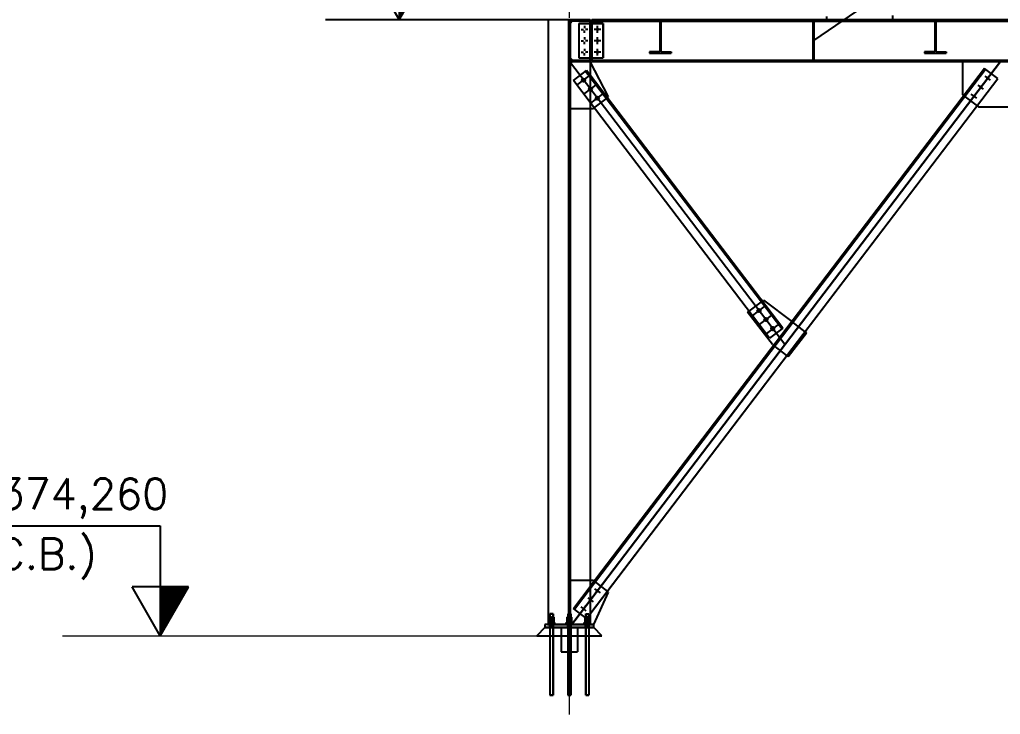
# Model space of a CAD drawing. Header units: metres. Extents: x 0 to 63075, y 0 to 44550.
# Drawn here: x 33650 to 39679, y 10661 to 14935 of the extents above; entities that cross this region are included whole.
import ezdxf
from ezdxf.enums import TextEntityAlignment as Align

# ---------------------------------------------------------------- set-up
doc = ezdxf.new("R2010")
doc.units = ezdxf.units.M
doc.header["$LTSCALE"] = 75
doc.linetypes.add('CENTER2', pattern=[28.575, 19.05, -3.175, 3.175, -3.175])
for name, color, linetype in [('GSB', 7, 'Continuous'), ('SC1', 7, 'CENTER2'), ('SDM', 7, 'Continuous'), ('SL1', 8, 'Continuous')]:
    doc.layers.add(name, color=color, linetype=linetype)
doc.styles.add('R100', font='simplex.shx', dxfattribs={"height": 2.5})

# ---------------------------------------------------------------- blocks, each defined once
blk = doc.blocks.new('A$C0cd42728')
at = {"layer": 'SL1'}
for points in [[(383.4, 4096.1), (383.3, 4097.1), (383, 4098.1), (382.7, 4099.1), (382.3, 4100), (381.7, 4100.9), (381.1, 4101.7), (380.4, 4102.5), (379.7, 4103.2), (378.8, 4103.8), (377.9, 4104.3), (377, 4104.8), (376, 4105.1), (375, 4105.4), (374, 4105.5), (373, 4105.6), (372, 4105.5), (371, 4105.4), (370, 4105.1), (369, 4104.8), (368.1, 4104.3), (367.2, 4103.8), (366.3, 4103.2), (365.6, 4102.5), (364.9, 4101.7), (364.3, 4100.9), (363.7, 4100), (363.3, 4099.1), (363, 4098.1), (362.7, 4097.1), (362.6, 4096.1), (362.5, 4095.1), (362.6, 4094), (362.7, 4093), (363, 4092), (363.3, 4091.1), (363.7, 4090.1), (364.3, 4089.2), (364.9, 4088.4), (365.6, 4087.6), (366.3, 4087), (367.2, 4086.3), (368.1, 4085.8), (369, 4085.4), (370, 4085), (371, 4084.8), (372, 4084.6), (373, 4084.6), (374, 4084.6), (375, 4084.8), (376, 4085), (377, 4085.4), (377.9, 4085.8), (378.8, 4086.3), (379.7, 4087), (380.4, 4087.6), (381.1, 4088.4), (381.7, 4089.2), (382.3, 4090.1), (382.7, 4091.1), (383, 4092), (383.3, 4093), (383.4, 4094), (383.5, 4095.1)], [(383.4, 4026.1), (383.3, 4027.1), (383, 4028.1), (382.7, 4029.1), (382.3, 4030), (381.7, 4030.9), (381.1, 4031.7), (380.4, 4032.5), (379.7, 4033.2), (378.8, 4033.8), (377.9, 4034.3), (377, 4034.8), (376, 4035.1), (375, 4035.4), (374, 4035.5), (373, 4035.6), (372, 4035.5), (371, 4035.4), (370, 4035.1), (369, 4034.8), (368.1, 4034.3), (367.2, 4033.8), (366.3, 4033.2), (365.6, 4032.5), (364.9, 4031.7), (364.3, 4030.9), (363.7, 4030), (363.3, 4029.1), (363, 4028.1), (362.7, 4027.1), (362.6, 4026.1), (362.5, 4025.1), (362.6, 4024), (362.7, 4023), (363, 4022), (363.3, 4021.1), (363.7, 4020.1), (364.3, 4019.2), (364.9, 4018.4), (365.6, 4017.6), (366.3, 4017), (367.2, 4016.3), (368.1, 4015.8), (369, 4015.4), (370, 4015), (371, 4014.8), (372, 4014.6), (373, 4014.6), (374, 4014.6), (375, 4014.8), (376, 4015), (377, 4015.4), (377.9, 4015.8), (378.8, 4016.3), (379.7, 4017), (380.4, 4017.6), (381.1, 4018.4), (381.7, 4019.2), (382.3, 4020.1), (382.7, 4021.1), (383, 4022), (383.3, 4023), (383.4, 4024), (383.5, 4025.1)], [(383.4, 3956.1), (383.3, 3957.1), (383, 3958.1), (382.7, 3959.1), (382.3, 3960), (381.7, 3960.9), (381.1, 3961.7), (380.4, 3962.5), (379.7, 3963.2), (378.8, 3963.8), (377.9, 3964.3), (377, 3964.8), (376, 3965.1), (375, 3965.4), (374, 3965.5), (373, 3965.6), (372, 3965.5), (371, 3965.4), (370, 3965.1), (369, 3964.8), (368.1, 3964.3), (367.2, 3963.8), (366.3, 3963.2), (365.6, 3962.5), (364.9, 3961.7), (364.3, 3960.9), (363.7, 3960), (363.3, 3959.1), (363, 3958.1), (362.7, 3957.1), (362.6, 3956.1), (362.5, 3955.1), (362.6, 3954), (362.7, 3953), (363, 3952), (363.3, 3951.1), (363.7, 3950.1), (364.3, 3949.2), (364.9, 3948.4), (365.6, 3947.6), (366.3, 3947), (367.2, 3946.3), (368.1, 3945.8), (369, 3945.4), (370, 3945), (371, 3944.8), (372, 3944.6), (373, 3944.6), (374, 3944.6), (375, 3944.8), (376, 3945), (377, 3945.4), (377.9, 3945.8), (378.8, 3946.3), (379.7, 3947), (380.4, 3947.6), (381.1, 3948.4), (381.7, 3949.2), (382.3, 3950.1), (382.7, 3951.1), (383, 3952), (383.3, 3953), (383.4, 3954), (383.5, 3955.1)], [(2781.4, 3789.7), (2781.9, 3790.6), (2782.4, 3791.6), (2782.7, 3792.6), (2782.9, 3793.6), (2783, 3794.6), (2783, 3795.6), (2782.9, 3796.7), (2782.7, 3797.7), (2782.4, 3798.7), (2782.1, 3799.6), (2781.6, 3800.5), (2781, 3801.4), (2780.4, 3802.2), (2779.7, 3802.9), (2778.9, 3803.6), (2778, 3804.2), (2777.1, 3804.7), (2776.2, 3805.1), (2775.2, 3805.4), (2774.2, 3805.6), (2773.2, 3805.7), (2772.1, 3805.7), (2771.1, 3805.7), (2770.1, 3805.5), (2769.1, 3805.2), (2768.1, 3804.8), (2767.2, 3804.3), (2766.4, 3803.8), (2765.6, 3803.1), (2764.8, 3802.4), (2764.2, 3801.6), (2763.6, 3800.8), (2763.1, 3799.9), (2762.7, 3798.9), (2762.4, 3797.9), (2762.1, 3796.9), (2762, 3795.9), (2762, 3794.9), (2762.1, 3793.8), (2762.3, 3792.8), (2762.6, 3791.8), (2763, 3790.9), (2763.4, 3790), (2764, 3789.1), (2764.6, 3788.3), (2765.4, 3787.6), (2766.2, 3786.9), (2767, 3786.3), (2767.9, 3785.8), (2768.9, 3785.4), (2769.8, 3785.1), (2770.8, 3784.9), (2771.9, 3784.8), (2772.9, 3784.8), (2773.9, 3784.8), (2774.9, 3785), (2775.9, 3785.3), (2776.9, 3785.7), (2777.8, 3786.2), (2778.7, 3786.7), (2779.5, 3787.4), (2780.2, 3788.1), (2780.9, 3788.9)], [(2739.1, 3734), (2739.6, 3734.9), (2740, 3735.9), (2740.3, 3736.9), (2740.5, 3737.9), (2740.6, 3738.9), (2740.6, 3739.9), (2740.5, 3741), (2740.3, 3742), (2740, 3743), (2739.7, 3743.9), (2739.2, 3744.8), (2738.6, 3745.7), (2738, 3746.5), (2737.3, 3747.2), (2736.5, 3747.9), (2735.6, 3748.5), (2734.7, 3749), (2733.8, 3749.4), (2732.8, 3749.7), (2731.8, 3749.9), (2730.8, 3750), (2729.7, 3750), (2728.7, 3750), (2727.7, 3749.8), (2726.7, 3749.5), (2725.7, 3749.1), (2724.8, 3748.6), (2724, 3748.1), (2723.2, 3747.4), (2722.4, 3746.7), (2721.8, 3745.9), (2721.2, 3745.1), (2720.7, 3744.2), (2720.3, 3743.2), (2720, 3742.2), (2719.8, 3741.2), (2719.6, 3740.2), (2719.6, 3739.2), (2719.7, 3738.1), (2719.9, 3737.1), (2720.2, 3736.1), (2720.6, 3735.2), (2721, 3734.3), (2721.6, 3733.4), (2722.3, 3732.6), (2723, 3731.9), (2723.8, 3731.2), (2724.6, 3730.6), (2725.5, 3730.1), (2726.5, 3729.7), (2727.4, 3729.4), (2728.4, 3729.2), (2729.5, 3729.1), (2730.5, 3729.1), (2731.5, 3729.1), (2732.5, 3729.3), (2733.5, 3729.6), (2734.5, 3730), (2735.4, 3730.5), (2736.3, 3731), (2737.1, 3731.7), (2737.8, 3732.4), (2738.5, 3733.2)], [(2696.7, 3678.3), (2697.2, 3679.2), (2697.6, 3680.2), (2697.9, 3681.2), (2698.1, 3682.2), (2698.2, 3683.2), (2698.2, 3684.2), (2698.1, 3685.3), (2697.9, 3686.3), (2697.7, 3687.3), (2697.3, 3688.2), (2696.8, 3689.1), (2696.2, 3690), (2695.6, 3690.8), (2694.9, 3691.5), (2694.1, 3692.2), (2693.2, 3692.8), (2692.3, 3693.3), (2691.4, 3693.7), (2690.4, 3694), (2689.4, 3694.2), (2688.4, 3694.3), (2687.3, 3694.3), (2686.3, 3694.3), (2685.3, 3694.1), (2684.3, 3693.8), (2683.4, 3693.4), (2682.4, 3692.9), (2681.6, 3692.4), (2680.8, 3691.7), (2680, 3691), (2679.4, 3690.2), (2678.8, 3689.4), (2678.3, 3688.5), (2677.9, 3687.5), (2677.6, 3686.5), (2677.4, 3685.5), (2677.2, 3684.5), (2677.2, 3683.5), (2677.3, 3682.4), (2677.5, 3681.4), (2677.8, 3680.4), (2678.2, 3679.5), (2678.7, 3678.6), (2679.2, 3677.7), (2679.9, 3676.9), (2680.6, 3676.2), (2681.4, 3675.5), (2682.2, 3674.9), (2683.1, 3674.4), (2684.1, 3674), (2685, 3673.7), (2686.1, 3673.5), (2687.1, 3673.4), (2688.1, 3673.4), (2689.1, 3673.4), (2690.1, 3673.6), (2691.1, 3673.9), (2692.1, 3674.3), (2693, 3674.8), (2693.9, 3675.3), (2694.7, 3676), (2695.4, 3676.7), (2696.1, 3677.5)], [(362.9, 646.3), (362.4, 645.4), (362, 644.5), (361.7, 643.5), (361.4, 642.5), (361.3, 641.5), (361.3, 640.4), (361.4, 639.4), (361.6, 638.4), (361.9, 637.4), (362.3, 636.5), (362.7, 635.5), (363.3, 634.7), (363.9, 633.9), (364.7, 633.1), (365.5, 632.5), (366.3, 631.9), (367.2, 631.4), (368.2, 631), (369.1, 630.7), (370.1, 630.5), (371.2, 630.4), (372.2, 630.3), (373.2, 630.4), (374.2, 630.6), (375.2, 630.9), (376.2, 631.3), (377.1, 631.8), (378, 632.3), (378.8, 633), (379.5, 633.7), (380.2, 634.5), (380.8, 635.3), (381.3, 636.2), (381.7, 637.2), (382, 638.2), (382.2, 639.2), (382.3, 640.2), (382.3, 641.2), (382.2, 642.2), (382, 643.3), (381.7, 644.2), (381.4, 645.2), (380.9, 646.1), (380.3, 647), (379.7, 647.8), (379, 648.5), (378.2, 649.2), (377.3, 649.8), (376.4, 650.3), (375.5, 650.7), (374.5, 651), (373.5, 651.2), (372.5, 651.3), (371.4, 651.3), (370.4, 651.2), (369.4, 651), (368.4, 650.8), (367.4, 650.4), (366.5, 649.9), (365.7, 649.3), (364.9, 648.7), (364.1, 648), (363.5, 647.2)], [(320.5, 590.6), (320, 589.7), (319.6, 588.8), (319.3, 587.8), (319.1, 586.8), (318.9, 585.8), (318.9, 584.7), (319, 583.7), (319.2, 582.7), (319.5, 581.7), (319.9, 580.8), (320.4, 579.8), (320.9, 579), (321.6, 578.2), (322.3, 577.4), (323.1, 576.8), (323.9, 576.2), (324.8, 575.7), (325.8, 575.3), (326.7, 575), (327.8, 574.8), (328.8, 574.6), (329.8, 574.6), (330.8, 574.7), (331.8, 574.9), (332.8, 575.2), (333.8, 575.6), (334.7, 576.1), (335.6, 576.6), (336.4, 577.3), (337.1, 578), (337.8, 578.8), (338.4, 579.6), (338.9, 580.5), (339.3, 581.5), (339.6, 582.5), (339.8, 583.5), (339.9, 584.5), (339.9, 585.5), (339.8, 586.5), (339.6, 587.6), (339.4, 588.5), (339, 589.5), (338.5, 590.4), (337.9, 591.3), (337.3, 592.1), (336.6, 592.8), (335.8, 593.5), (334.9, 594.1), (334, 594.6), (333.1, 595), (332.1, 595.3), (331.1, 595.5), (330.1, 595.6), (329, 595.6), (328, 595.5), (327, 595.3), (326, 595.1), (325.1, 594.7), (324.1, 594.2), (323.3, 593.6), (322.5, 593), (321.7, 592.3), (321.1, 591.5)]]:
    blk.add_hatch(color=256, dxfattribs=at).paths.add_polyline_path(points, flags=17)
h = blk.add_hatch(color=256, dxfattribs=at)
h.dxf.hatch_style = 1
edge = h.paths.add_edge_path()
edge.add_line((328, 3716.6), (328, 3737.4))
edge.add_arc((329.4, 3727), 10.5, 262.20941, 457.79059, ccw=False)
h = blk.add_hatch(color=256, dxfattribs=at)
h.dxf.hatch_style = 1
edge = h.paths.add_edge_path()
edge.add_arc((371.8, 3671.3), 10.5, 0, 360)
h = blk.add_hatch(color=256, dxfattribs=at)
h.dxf.hatch_style = 1
edge = h.paths.add_edge_path()
edge.add_arc((1365.9, 2365.2), 10.5, 0, 360)
h = blk.add_hatch(color=256, dxfattribs=at)
h.dxf.hatch_style = 1
edge = h.paths.add_edge_path()
edge.add_arc((1408.3, 2309.5), 10.5, 0, 360)
h = blk.add_hatch(color=256, dxfattribs=at)
h.dxf.hatch_style = 1
edge = h.paths.add_edge_path()
edge.add_arc((1450.7, 2253.8), 10.5, 0, 360)
for p, q in [((3600, 5326.1), (1700, 4026.1)), ((1780.5, 4175.1), (1780.5, 4155.1)), ((2187, 4180.1), (2187, 4155.1)), ((72, 440.3), (72, 4155.1)), ((72, 4155.1), (328, 4155.1)), ((194.8, 4155.1), (194.8, 434)), ((205.2, 4155.1), (328, 4155.1)), ((205.2, 4155.1), (205.2, 4147.1)), ((205.2, 4155.1), (205.2, 434)), ((220.2, 4147.1), (205.2, 4132.1)), ((205.2, 4147.1), (328, 4147.1)), ((205.2, 4132.1), (205.2, 3920.1)), ((220.2, 4155.1), (220.2, 4147.1)), ((328, 4147.1), (220.2, 4147.1)), ((258, 4130.1), (258, 3920.1)), ((258, 4130.1), (328, 4130.1)), ((258, 4130.1), (258, 3920.1)), ((408, 4130.1), (258, 4130.1)), ((293, 4116.1), (293, 4102.1)), ((328, 4147.1), (328, 4155.1)), ((328, 4155.1), (328, 440.3)), ((328, 3905.1), (328, 4147.1)), ((328, 4130.1), (408, 4130.1)), ((338, 4155.1), (338, 4130.1)), ((338, 4155.1), (693.5, 4155.1)), ((338, 4146), (757.1, 4146)), ((338, 4130.1), (338, 3897.1)), ((373, 4074.1), (373, 4116.1)), ((408, 4130.1), (408, 3920.1)), ((408, 3920.1), (408, 4130.1)), ((693.5, 4155.1), (5362, 4155.1)), ((693.5, 4155.1), (826.5, 4155.1)), ((693.5, 4155.1), (693.5, 4146.7)), ((693.5, 4146.7), (757.1, 4146.7)), ((757.1, 4146.7), (757.1, 3956.5)), ((757.1, 4146), (762.9, 4146)), ((826.5, 4146.7), (762.9, 4146.7)), ((762.9, 4146.7), (762.9, 3956.5)), ((762.9, 4146), (1627, 4146)), ((826.5, 4155.1), (826.5, 4146.7)), ((1627, 4155.1), (1773, 4155.1)), ((1627, 4155.1), (1627, 4146)), ((1627, 4146), (1773, 4146)), ((1627, 4146), (1696.9, 4146)), ((1696.9, 4146), (1696.9, 3906.2)), ((1773, 4146), (1703, 4146)), ((1703, 4146), (1703, 3906.2)), ((1773, 4155.1), (1773, 4146)), ((1773, 4146), (2447.1, 4146)), ((1780.5, 4155.1), (2187, 4155.1)), ((2383.5, 4155.1), (2516.5, 4155.1)), ((2383.5, 4155.1), (2383.5, 4146.7)), ((2383.5, 4146.7), (2447.1, 4146.7)), ((2447.1, 4146.7), (2447.1, 3956.5)), ((2447.1, 4146), (2452.9, 4146)), ((2516.5, 4146.7), (2452.9, 4146.7)), ((2452.9, 4146.7), (2452.9, 3956.5)), ((2452.9, 4146), (3463.8, 4146)), ((2516.5, 4155.1), (2516.5, 4146.7)), ((272, 4095.1), (286, 4095.1)), ((293, 4074.1), (293, 4088.1)), ((293, 4046.1), (293, 4032.1)), ((314, 4095.1), (300, 4095.1)), ((394, 4095.1), (352, 4095.1)), ((373, 4004.1), (373, 4046.1)), ((272, 4025.1), (286, 4025.1)), ((293, 4004.1), (293, 4018.1)), ((314, 4025.1), (300, 4025.1)), ((394, 4025.1), (352, 4025.1)), ((205.2, 3920.1), (220.2, 3905.1)), ((258, 3920.1), (328, 3920.1)), ((258, 3920.1), (408, 3920.1)), ((272, 3955.1), (286, 3955.1)), ((293, 3976.1), (293, 3962.1)), ((293, 3934.1), (293, 3948.1)), ((314, 3955.1), (300, 3955.1)), ((328, 3920.1), (408, 3920.1)), ((338, 3920.1), (338, 3897.1)), ((394, 3955.1), (352, 3955.1)), ((373, 3934.1), (373, 3976.1)), ((757.1, 3956.5), (693.5, 3956.5)), ((693.5, 3956.5), (693.5, 3948.1)), ((693.5, 3948.1), (826.5, 3948.1)), ((762.9, 3956.5), (826.5, 3956.5)), ((826.5, 3956.5), (826.5, 3948.1)), ((2447.1, 3956.5), (2383.5, 3956.5)), ((2383.5, 3956.5), (2383.5, 3948.1)), ((2383.5, 3948.1), (2516.5, 3948.1)), ((2452.9, 3956.5), (2516.5, 3956.5)), ((2516.5, 3956.5), (2516.5, 3948.1)), ((2850, 3897.1), (200, 415.1)), ((200, 415.1), (2850, 3897.1)), ((1525, 2156.1), (200, 3897.1)), ((205.2, 3905.1), (328, 3905.1)), ((205.2, 3905.1), (205.2, 3897.1)), ((205.2, 3897.1), (328, 3897.1)), ((205.2, 3882.1), (220.2, 3897.1)), ((205.2, 3606.5), (205.2, 3882.1)), ((220.2, 3905.1), (328, 3905.1)), ((220.2, 3905.1), (220.2, 3897.1)), ((328, 3897.1), (328, 3905.1)), ((441.6, 3680.4), (328, 3897.1)), ((338, 3906.2), (1627, 3906.2)), ((338, 3897.1), (1627, 3897.1)), ((1627, 3906.2), (1773, 3906.2)), ((1627, 3906.2), (1696.9, 3906.2)), ((1627, 3897.1), (1627, 3906.2)), ((1627, 3897.1), (1773, 3897.1)), ((1773, 3897.1), (1627, 3897.1)), ((1703, 3906.2), (1773, 3906.2)), ((1773, 3906.2), (5362, 3906.2)), ((1773, 3906.2), (1773, 3897.1)), ((1773, 3897.1), (5362, 3897.1)), ((2618, 3897.1), (3082, 3897.1)), ((2618, 3897.1), (2618, 3692.9)), ((225.2, 3779.7), (306.4, 3841.5)), ((225.2, 532.5), (2753.1, 3854)), ((2759.4, 3849.2), (231.6, 527.7)), ((246.4, 3751.8), (327.6, 3813.6)), ((328, 3799.9), (300.1, 3836.6)), ((328, 3813.1), (306.4, 3841.5)), ((2753.1, 3854), (328, 667.5)), ((328, 654.4), (2759.4, 3849.2)), ((1512.4, 2256.8), (328, 3813.1)), ((1506.1, 2251.9), (328, 3799.9)), ((2834.3, 3792.2), (2753.1, 3854)), ((2834.3, 3792.2), (2753.1, 3854)), ((2789.2, 3782.5), (2755.8, 3808)), ((2759.8, 3778.5), (2785.2, 3812)), ((328, 3644.7), (225.2, 3779.7)), ((288.8, 3696.1), (370, 3757.9)), ((306.4, 470.7), (2834.3, 3792.2)), ((328, 499), (2834.3, 3792.2)), ((2746.8, 3726.8), (2713.4, 3752.3)), ((2717.4, 3722.8), (2742.8, 3756.3)), ((331.2, 3640.4), (412.4, 3702.2)), ((433.6, 3674.3), (441.6, 3680.4)), ((2618, 3692.9), (2625.9, 3686.9)), ((2625.9, 3686.9), (2707.1, 3625.1)), ((2704.4, 3671.1), (2671, 3696.6)), ((2675, 3667.1), (2700.4, 3700.6)), ((1431.3, 2195), (328, 3644.7)), ((352.4, 3612.6), (433.6, 3674.3)), ((2707.1, 3625.1), (2715.1, 3619.1)), ((2715.1, 3619.1), (2984.9, 3619.1)), ((328, 3606.5), (205.2, 3606.5)), ((344.5, 3606.5), (328, 3606.5)), ((352.4, 3612.6), (344.5, 3606.5)), ((1385.3, 2423.9), (1304.1, 2362.1)), ((1385.3, 2423.9), (1393.2, 2430)), ((1393.2, 2430), (1568.1, 2296.9)), ((1304.1, 2362.1), (1296.1, 2356.1)), ((1448.3, 2156.1), (1296.1, 2356.1)), ((1406.5, 2396.1), (1325.3, 2334.3)), ((1448.8, 2340.3), (1367.7, 2278.6)), ((1649.2, 2235.1), (1568.1, 2296.9)), ((1491.2, 2284.6), (1410.1, 2222.9)), ((1512.4, 2256.8), (1431.3, 2195)), ((1649.2, 2235.1), (1657.2, 2229)), ((1545.4, 2082.2), (1657.2, 2229)), ((1448.3, 2156.1), (1456.3, 2150)), ((1537.5, 2088.2), (1456.3, 2150)), ((1537.5, 2088.2), (1545.4, 2082.2)), ((205.2, 710.9), (205.2, 449)), ((205.2, 705.6), (328, 705.6)), ((225.2, 532.5), (328, 667.5)), ((328, 705.6), (344.5, 705.6)), ((344.5, 705.6), (352.4, 699.6)), ((352.4, 699.6), (433.6, 637.8)), ((205.2, 648.4), (205.2, 449)), ((231.6, 527.7), (328, 654.4)), ((350.2, 434), (441.6, 631.7)), ((355.1, 653.5), (388.5, 628.1)), ((384.5, 657.5), (359.1, 624.1)), ((441.6, 631.7), (433.6, 637.8)), ((299.7, 546.1), (291.3, 535)), ((312.7, 597.8), (346.1, 572.4)), ((342.1, 601.8), (316.7, 568.4)), ((80.5, 500), (80.5, 0)), ((99.5, 500), (80.5, 500)), ((80.5, 500), (80.5, 478.3)), ((80.5, 500), (99.5, 500)), ((99.5, 500), (80.5, 500)), ((80.5, 500), (80.5, 478.3)), ((80.5, 500), (99.5, 500)), ((99.5, 0), (99.5, 500)), ((99.5, 500), (99.5, 478.3)), ((99.5, 500), (99.5, 478.3)), ((190.5, 500), (190.5, 478.3)), ((190.5, 500), (209.5, 500)), ((190.5, 500), (190.5, 0)), ((209.5, 500), (190.5, 500)), ((190.5, 500), (190.5, 478.3)), ((190.5, 500), (209.5, 500)), ((209.5, 500), (190.5, 500)), ((209.5, 500), (209.5, 478.3)), ((209.5, 0), (209.5, 500)), ((209.5, 500), (209.5, 478.3)), ((306.4, 470.7), (225.2, 532.5)), ((306.4, 470.7), (225.2, 532.5)), ((270.3, 542.1), (281.4, 533.7)), ((274.3, 512.7), (282.8, 523.8)), ((303.7, 516.7), (292.6, 525.2)), ((300.5, 500), (300.5, 478.3)), ((300.5, 500), (319.5, 500)), ((300.5, 0), (300.5, 500)), ((300.5, 500), (319.5, 500)), ((300.5, 500), (300.5, 478.3)), ((300.5, 500), (319.5, 500)), ((300.5, 500), (319.5, 500)), ((319.5, 500), (319.5, 478.3)), ((319.5, 500), (319.5, 0)), ((319.5, 500), (319.5, 478.3)), ((350, 434), (50, 434)), ((50, 434), (50, 415)), ((350, 434), (50, 434)), ((65, 434), (65, 440.3)), ((65, 440.3), (115, 440.3)), ((115, 440.3), (65, 440.3)), ((65, 440.3), (65, 434)), ((65, 434), (65, 440.3)), ((65, 440.3), (115, 440.3)), ((115, 440.3), (65, 440.3)), ((65, 440.3), (65, 434)), ((65, 434), (115, 434)), ((65, 434), (115, 434)), ((65, 434), (115, 434)), ((65, 434), (115, 434)), ((72, 440.3), (72, 434)), ((72, 440.3), (72, 434)), ((72, 434), (328, 434)), ((72, 434), (328, 434)), ((74.2, 478.3), (105.8, 478.3)), ((74.2, 478.3), (74.2, 440.3)), ((74.2, 478.3), (105.8, 478.3)), ((74.2, 478.3), (74.2, 440.3)), ((74.2, 478.3), (105.8, 478.3)), ((74.2, 478.3), (74.2, 440.3)), ((74.2, 478.3), (105.8, 478.3)), ((74.2, 478.3), (74.2, 440.3)), ((74.2, 440.3), (105.8, 440.3)), ((74.2, 440.3), (105.8, 440.3)), ((74.2, 440.3), (105.8, 440.3)), ((74.2, 440.3), (105.8, 440.3)), ((79.9, 434), (79.9, 440.3)), ((79.9, 434), (79.9, 440.3)), ((79.9, 434), (79.9, 440.3)), ((79.9, 434), (79.9, 440.3)), ((79.9, 415), (79.9, 434)), ((79.9, 415), (79.9, 434)), ((80.1, 478.3), (80.1, 440.3)), ((80.1, 478.3), (80.1, 440.3)), ((80.1, 478.3), (80.1, 440.3)), ((80.1, 478.3), (80.1, 440.3)), ((80.1, 440.3), (81.1, 440.3)), ((80.3, 440.3), (80.1, 440.3)), ((80.1, 440.3), (81.1, 440.3)), ((81.1, 440.3), (80.1, 440.3)), ((80.1, 440.3), (81.1, 440.3)), ((81.1, 440.3), (80.1, 440.3)), ((80.1, 440.3), (81.1, 440.3)), ((80.3, 440.3), (80.1, 440.3)), ((81.1, 440.3), (80.3, 440.3)), ((81.1, 440.3), (80.3, 440.3)), ((80.5, 478.3), (80.5, 365)), ((105.8, 478.3), (90, 478.3)), ((90, 478.3), (90, 440.3)), ((90, 478.3), (90, 440.3)), ((90, 478.3), (90, 440.3)), ((105.8, 478.3), (90, 478.3)), ((90, 478.3), (90, 440.3)), ((90, 434), (90, 440.3)), ((90, 434), (90, 440.3)), ((90, 434), (90, 440.3)), ((90, 434), (90, 440.3)), ((90, 415), (90, 434)), ((90, 415), (90, 434)), ((99.9, 440.3), (98.9, 440.3)), ((98.9, 440.3), (99.9, 440.3)), ((99.9, 440.3), (98.9, 440.3)), ((98.9, 440.3), (99.9, 440.3)), ((99.9, 440.3), (98.9, 440.3)), ((98.9, 440.3), (99.9, 440.3)), ((99.9, 440.3), (98.9, 440.3)), ((98.9, 440.3), (99.9, 440.3)), ((99.5, 478.3), (99.5, 365)), ((99.9, 478.3), (99.9, 440.3)), ((99.9, 478.3), (99.9, 440.3)), ((99.9, 478.3), (99.9, 440.3)), ((99.9, 478.3), (99.9, 440.3)), ((100.1, 434), (100.1, 440.3)), ((100.1, 434), (100.1, 440.3)), ((100.1, 434), (100.1, 440.3)), ((100.1, 434), (100.1, 440.3)), ((100.1, 415), (100.1, 434)), ((100.1, 415), (100.1, 434)), ((105.8, 440.3), (105.8, 478.3)), ((105.8, 440.3), (105.8, 478.3)), ((105.8, 440.3), (105.8, 478.3)), ((105.8, 440.3), (105.8, 478.3)), ((115, 434), (115, 440.3)), ((115, 434), (115, 440.3)), ((115, 434), (115, 440.3)), ((115, 434), (115, 440.3)), ((225, 440.3), (175, 440.3)), ((175, 440.3), (175, 434)), ((175, 434), (175, 440.3)), ((175, 440.3), (225, 440.3)), ((225, 440.3), (175, 440.3)), ((175, 440.3), (175, 434)), ((175, 434), (175, 440.3)), ((175, 440.3), (225, 440.3)), ((175, 434), (225, 434)), ((175, 434), (225, 434)), ((175, 434), (225, 434)), ((175, 434), (225, 434)), ((184.2, 478.3), (215.8, 478.3)), ((184.2, 478.3), (184.2, 440.3)), ((184.2, 478.3), (215.8, 478.3)), ((184.2, 478.3), (184.2, 440.3)), ((184.2, 478.3), (215.8, 478.3)), ((184.2, 478.3), (184.2, 440.3)), ((184.2, 478.3), (215.8, 478.3)), ((184.2, 478.3), (184.2, 440.3)), ((184.2, 440.3), (215.8, 440.3)), ((184.2, 440.3), (215.8, 440.3)), ((184.2, 440.3), (215.8, 440.3)), ((184.2, 440.3), (215.8, 440.3)), ((189.9, 434), (189.9, 440.3)), ((189.9, 434), (189.9, 440.3)), ((189.9, 434), (189.9, 440.3)), ((189.9, 434), (189.9, 440.3)), ((189.9, 415), (189.9, 434)), ((189.9, 415), (189.9, 434)), ((190.1, 478.3), (190.1, 440.3)), ((190.1, 478.3), (190.1, 440.3)), ((190.1, 478.3), (190.1, 440.3)), ((190.1, 478.3), (190.1, 440.3)), ((190.1, 440.3), (191.1, 440.3)), ((190.3, 440.3), (190.1, 440.3)), ((190.1, 440.3), (191.1, 440.3)), ((191.1, 440.3), (190.1, 440.3)), ((190.1, 440.3), (191.1, 440.3)), ((190.3, 440.3), (190.1, 440.3)), ((190.1, 440.3), (191.1, 440.3)), ((191.1, 440.3), (190.1, 440.3)), ((191.1, 440.3), (190.3, 440.3)), ((191.1, 440.3), (190.3, 440.3)), ((190.5, 478.3), (190.5, 365)), ((215.8, 478.3), (200, 478.3)), ((200, 478.3), (200, 440.3)), ((200, 478.3), (200, 440.3)), ((215.8, 478.3), (200, 478.3)), ((200, 478.3), (200, 440.3)), ((200, 478.3), (200, 440.3)), ((200, 434), (200, 440.3)), ((200, 434), (200, 440.3)), ((200, 434), (200, 440.3)), ((200, 434), (200, 440.3)), ((200, 415), (200, 434)), ((200, 415), (200, 434)), ((205.2, 449), (220.2, 434)), ((209.9, 440.3), (208.9, 440.3)), ((208.9, 440.3), (209.9, 440.3)), ((209.9, 440.3), (208.9, 440.3)), ((208.9, 440.3), (209.9, 440.3)), ((209.9, 440.3), (208.9, 440.3)), ((208.9, 440.3), (209.9, 440.3)), ((209.9, 440.3), (208.9, 440.3)), ((208.9, 440.3), (209.9, 440.3)), ((209.5, 478.3), (209.5, 365)), ((209.9, 478.3), (209.9, 440.3)), ((209.9, 478.3), (209.9, 440.3)), ((209.9, 478.3), (209.9, 440.3)), ((209.9, 478.3), (209.9, 440.3)), ((210.1, 434), (210.1, 440.3)), ((210.1, 434), (210.1, 440.3)), ((210.1, 434), (210.1, 440.3)), ((210.1, 434), (210.1, 440.3)), ((210.1, 415), (210.1, 434)), ((210.1, 415), (210.1, 434)), ((215.8, 440.3), (215.8, 478.3)), ((215.8, 440.3), (215.8, 478.3)), ((215.8, 440.3), (215.8, 478.3)), ((215.8, 440.3), (215.8, 478.3)), ((220.2, 434), (350, 434)), ((220.2, 434), (350, 434)), ((225, 434), (225, 440.3)), ((225, 434), (225, 440.3)), ((225, 434), (225, 440.3)), ((225, 434), (225, 440.3)), ((335, 440.3), (285, 440.3)), ((285, 440.3), (285, 434)), ((285, 434), (285, 440.3)), ((285, 440.3), (335, 440.3)), ((335, 440.3), (285, 440.3)), ((285, 440.3), (285, 434)), ((285, 434), (285, 440.3)), ((285, 440.3), (335, 440.3)), ((285, 434), (335, 434)), ((285, 434), (335, 434)), ((285, 434), (335, 434)), ((285, 434), (335, 434)), ((294.2, 478.3), (325.8, 478.3)), ((294.2, 478.3), (294.2, 440.3)), ((294.2, 478.3), (325.8, 478.3)), ((294.2, 478.3), (294.2, 440.3)), ((294.2, 478.3), (325.8, 478.3)), ((294.2, 478.3), (294.2, 440.3)), ((294.2, 478.3), (325.8, 478.3)), ((294.2, 478.3), (294.2, 440.3)), ((294.2, 440.3), (325.8, 440.3)), ((294.2, 440.3), (325.8, 440.3)), ((294.2, 440.3), (325.8, 440.3)), ((294.2, 440.3), (325.8, 440.3)), ((299.9, 434), (299.9, 440.3)), ((299.9, 434), (299.9, 440.3)), ((299.9, 434), (299.9, 440.3)), ((299.9, 434), (299.9, 440.3)), ((299.9, 415), (299.9, 434)), ((299.9, 415), (299.9, 434)), ((300.1, 478.3), (300.1, 440.3)), ((300.1, 478.3), (300.1, 440.3)), ((300.1, 478.3), (300.1, 440.3)), ((300.1, 478.3), (300.1, 440.3)), ((300.1, 440.3), (301.1, 440.3)), ((301.1, 440.3), (300.1, 440.3)), ((300.1, 440.3), (301.1, 440.3)), ((300.3, 440.3), (300.1, 440.3)), ((300.1, 440.3), (301.1, 440.3)), ((301.1, 440.3), (300.1, 440.3)), ((300.1, 440.3), (301.1, 440.3)), ((300.3, 440.3), (300.1, 440.3)), ((301.1, 440.3), (300.3, 440.3)), ((301.1, 440.3), (300.3, 440.3)), ((300.5, 478.3), (300.5, 365)), ((310, 478.3), (310, 440.3)), ((325.8, 478.3), (310, 478.3)), ((310, 478.3), (310, 440.3)), ((310, 478.3), (310, 440.3)), ((325.8, 478.3), (310, 478.3)), ((310, 478.3), (310, 440.3)), ((310, 434), (310, 440.3)), ((310, 434), (310, 440.3)), ((310, 434), (310, 440.3)), ((310, 434), (310, 440.3)), ((310, 415), (310, 434)), ((310, 415), (310, 434)), ((319.9, 440.3), (318.9, 440.3)), ((318.9, 440.3), (319.9, 440.3)), ((319.9, 440.3), (318.9, 440.3)), ((318.9, 440.3), (319.9, 440.3)), ((319.9, 440.3), (318.9, 440.3)), ((318.9, 440.3), (319.9, 440.3)), ((319.9, 440.3), (318.9, 440.3)), ((318.9, 440.3), (319.9, 440.3)), ((319.5, 478.3), (319.5, 365)), ((319.9, 478.3), (319.9, 440.3)), ((319.9, 478.3), (319.9, 440.3)), ((319.9, 478.3), (319.9, 440.3)), ((319.9, 478.3), (319.9, 440.3)), ((320.1, 434), (320.1, 440.3)), ((320.1, 434), (320.1, 440.3)), ((320.1, 434), (320.1, 440.3)), ((320.1, 434), (320.1, 440.3)), ((320.1, 415), (320.1, 434)), ((320.1, 415), (320.1, 434)), ((325.8, 440.3), (325.8, 478.3)), ((325.8, 440.3), (325.8, 478.3)), ((325.8, 440.3), (325.8, 478.3)), ((325.8, 440.3), (325.8, 478.3)), ((328, 434), (328, 440.3)), ((328, 434), (328, 440.3)), ((335, 434), (335, 440.3)), ((335, 434), (335, 440.3)), ((335, 434), (335, 440.3)), ((335, 434), (335, 440.3)), ((350, 415), (350, 434)), ((350, 434), (350.2, 434)), ((350, 434), (350.2, 434)), ((50, 415), (0, 365)), ((0, 365), (400, 365)), ((50, 415), (350, 415)), ((350, 415), (50, 415)), ((80.5, 365), (80.5, 0)), ((99.5, 365), (99.5, 0)), ((251, 415), (149, 415)), ((149, 415), (149, 265)), ((149, 365), (149, 265)), ((190.5, 365), (190.5, 0)), ((197.1, 415), (197.1, 265)), ((202.9, 415), (202.9, 265)), ((209.5, 365), (209.5, 0)), ((251, 415), (251, 365)), ((251, 365), (251, 265)), ((300.5, 365), (300.5, 0)), ((319.5, 365), (319.5, 0)), ((400, 365), (350, 415)), ((149, 265), (190.5, 265)), ((190.5, 265), (209.5, 265)), ((209.5, 265), (251, 265)), ((99.5, 0), (80.5, 0)), ((80.5, 0), (81.8, 0)), ((81.8, 0), (99.5, 0)), ((190.5, 0), (191.8, 0)), ((209.5, 0), (190.5, 0)), ((191.8, 0), (209.5, 0)), ((300.5, 0), (319.5, 0)), ((319.5, 0), (300.5, 0)), ((318.2, 0), (301.8, 0))]:
    blk.add_line(p, q, dxfattribs=at)
for centre in [(287, 3782.7), (329.4, 3727), (371.8, 3671.3), (1365.9, 2365.2), (1408.3, 2309.5), (1450.7, 2253.8)]:
    blk.add_circle(centre, 10.5, dxfattribs=at)
blk = doc.blocks.new('FINISHED_FLOOR')
at = {"layer": 'GSB'}
h = blk.add_hatch(dxfattribs=at)
h.set_pattern_fill('ANSI31', color=2, scale=0.01, style=0)
h.set_pattern_definition([(45, (-526.663677, -323.637693), (-0.0224506403, 0.0224506403), [])])
h.paths.add_polyline_path([(0, 4), (-2.309, 4), (0, 0)])
for p, q in [((0, 9.001), (0, 4)), ((21.779, 9.001), (0, 9.001)), ((-2.309, 4), (2.309, 4)), ((0, 0), (-2.309, 4)), ((0, 4), (0, 0)), ((0, 0), (2.309, 4))]:
    blk.add_line(p, q, dxfattribs=at)
at = {"layer": 'GSB', "color": 3, "style": 'R100'}
for tag, p in [('ELEVACAO', (12.107, 11.251)), ('REFERENCIA', (15.036, 6.536))]:
    blk.add_attdef(tag, text='', height=2.5, dxfattribs=at).set_placement(p, align=Align.MIDDLE)

msp = doc.modelspace()

# ---------------------------------------------------------------- linework, layer by layer
at = {"layer": 'SC1', "lineweight": 0}
msp.add_line((37029.3, 10661), (37029.3, 22305.8), dxfattribs=at)
at = {"layer": 'SDM'}
msp.add_line((35529.6, 14935.4), (36901.3, 14935.4), dxfattribs=at)
at = {"layer": 'SDM', "lineweight": 0}
msp.add_line((33912.2, 11145.3), (36829.3, 11145.3), dxfattribs=at)

# ---------------------------------------------------------------- block references
at = {"layer": 'GSB'}
ref = msp.add_blockref('FINISHED_FLOOR', (35984, 14935.4), dxfattribs=dict(at, xscale=-74.99999999999915, yscale=74.99999999999915, zscale=74.99999999999915))
ref.add_attrib('ELEVACAO', 'EL.+378,050', dxfattribs={"color": 3, "height": 187.5, "style": 'R100'}).set_placement((35221.2, 15779.2), align=Align.MIDDLE)
ref.add_attrib('REFERENCIA', '(T.V.)', dxfattribs={"color": 3, "height": 187.5, "style": 'R100'}).set_placement((35127.4, 15425.5), align=Align.MIDDLE)
ref = msp.add_blockref('FINISHED_FLOOR', (34514.4, 11145.3), dxfattribs=dict(at, xscale=-74.99999999999915, yscale=74.99999999999915, zscale=74.99999999999915))
ref.add_attrib('ELEVACAO', 'EL.+374,260', dxfattribs={"color": 3, "height": 187.5, "style": 'R100'}).set_placement((33751.7, 11989.1), align=Align.MIDDLE)
ref.add_attrib('REFERENCIA', '(T.C.B.)', dxfattribs={"color": 3, "height": 187.5, "style": 'R100'}).set_placement((33657.8, 11635.5), align=Align.MIDDLE)
at = {"layer": 'SDM'}
msp.add_blockref('A$C0cd42728', (36829.3, 10780.3), dxfattribs=at)

doc.saveas('drawing.dxf')
